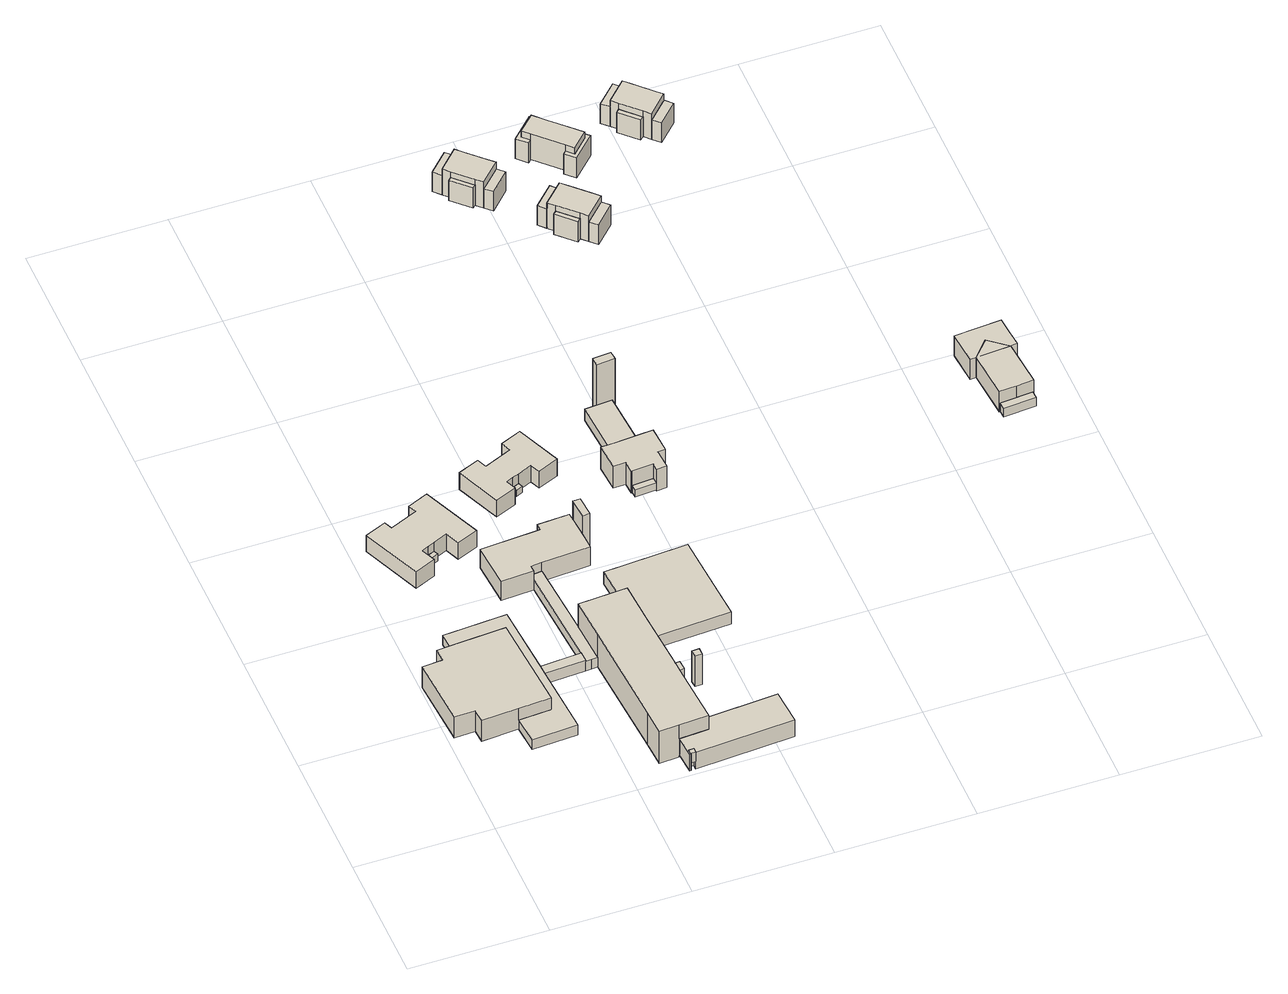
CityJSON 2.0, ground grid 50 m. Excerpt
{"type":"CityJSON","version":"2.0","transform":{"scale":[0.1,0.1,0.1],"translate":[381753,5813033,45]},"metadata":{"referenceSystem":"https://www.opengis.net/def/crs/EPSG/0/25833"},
"CityObjects":{
"building1":{"type":"Building","attributes":{"Gemeindeschluessel":"11000006","function":"31001_3020"},"address":[{"country":"Germany","locality":"Berlin","thoroughfareNumber":"2A (2)","thoroughfareName":"Am Hegewinkel"}],"children":["building1-1","building1-2"]},
"building1-1":{"type":"BuildingPart","attributes":{"BezugspunktDach":"2200","measuredHeight":9.68,"storeysAboveGround":2},"parents":["building1"],"geometry":[{"type":"MultiSurface","lod":"1","boundaries":[[[0,1,2,3,4,5,6,7,8,9]],[[10,11,12,13,14,15,16,17,18,19]],[[10,19,9,8]],[[11,10,8,7]],[[12,11,7,6]],[[20,21,6,5]],[[14,22,20,23,5,4]],[[24,22,14,4,3]],[[16,15,3,2]],[[17,16,2,1]],[[18,17,1,0]],[[19,18,0,9]],[[13,12,25,21,20]],[[13,23,20,22,14]],[[15,14,22,24]]]}]},
"building1-2":{"type":"BuildingPart","attributes":{"BezugspunktDach":"2200","measuredHeight":4.46,"storeysAboveGround":2},"parents":["building1"],"geometry":[{"type":"MultiSurface","lod":"1","boundaries":[[[21,20,22,24,26,27,28,29,30,31]],[[32,33,34,35,36,37,38,39,40,41]],[[32,41,31,30]],[[33,32,30,29]],[[34,33,29,28]],[[35,34,28,27]],[[36,35,27,26]],[[37,36,26,24]],[[38,37,15,14]],[[39,38,14,13]],[[40,39,42,13,12]],[[41,40,21,31]],[[43,14,15,24,22]],[[13,14,22,20]],[[12,13,42,20,21]]]}]},
"building2":{"type":"Building","attributes":{"Gemeindeschluessel":"11000006","BezugspunktDach":"2200","function":"51009_1610","measuredHeight":3.22,"storeysAboveGround":0},"address":[{"country":"Germany","locality":"Berlin"}],"geometry":[{"type":"Solid","lod":"1","boundaries":[[[[44,45,46,47]],[[48,49,50,51]],[[48,51,47,46]],[[49,48,46,45]],[[50,49,45,44]],[[51,50,44,47]]]]}]},
"building3":{"type":"Building","attributes":{"Gemeindeschluessel":"11000006","BezugspunktDach":"2200","function":"31001_3021","measuredHeight":7.64,"storeysAboveGround":2},"address":[{"country":"Germany","locality":"Berlin","thoroughfareNumber":"2A (4)","thoroughfareName":"Am Hegewinkel"}],"geometry":[{"type":"Solid","lod":"1","boundaries":[[[[52,53,54,55,56,57,58,59,60,61,62,63,64,65]],[[66,67,68,69,70,71,72,73,74,75,76,77,78,79]],[[66,79,65,64]],[[67,66,64,63]],[[68,67,63,62]],[[69,68,62,61]],[[70,69,61,60]],[[71,70,60,59]],[[72,71,59,58]],[[73,72,58,57]],[[74,73,57,56]],[[75,74,56,55]],[[76,75,55,54]],[[77,76,54,53]],[[78,77,53,52]],[[79,78,52,65]]]]}]},
"building4":{"type":"Building","attributes":{"Gemeindeschluessel":"11000006","BezugspunktDach":"2200","function":"51009_1610","measuredHeight":4.51,"storeysAboveGround":0},"address":[{"country":"Germany","locality":"Berlin"}],"geometry":[{"type":"Solid","lod":"1","boundaries":[[[[80,81,82,83]],[[84,85,86,87]],[[84,87,83,82]],[[85,84,82,81]],[[86,85,81,80]],[[87,86,80,83]]]]}]},
"building5":{"type":"Building","attributes":{"name":"Wilma-Rudolph-Gesamtschule","Gemeindeschluessel":"11000006","function":"31001_3021"},"address":[{"country":"Germany","locality":"Berlin","thoroughfareNumber":"2A","thoroughfareName":"Am Hegewinkel"}],"children":["building5-1","building5-2","building5-3","building5-4","building5-5","building5-6","building5-7"]},
"building5-1":{"type":"BuildingPart","attributes":{"BezugspunktDach":"2200","measuredHeight":15.03,"storeysAboveGround":4},"parents":["building5"],"geometry":[{"type":"MultiSurface","lod":"1","boundaries":[[[88,89,90,91,92,93,94,95,96,97,98]],[[99,100,101,102,103,104,105,106,107,108,109]],[[99,109,98,97]],[[100,110,111,99,97,96]],[[101,100,96,95]],[[102,101,112,113,94]],[[103,102,94,93]],[[114,115,116,117,104,103,93,92]],[[118,114,92,91]],[[105,104,117,119]],[[106,105,91,90]],[[107,106,90,89]],[[108,107,89,88]],[[120,121,88,98]],[[99,111,110,100]],[[95,94,113,112]],[[117,116,115,114]],[[119,117,114,118]],[[109,108,121,120]]]}]},
"building5-2":{"type":"BuildingPart","attributes":{"BezugspunktDach":"2200","measuredHeight":8.85,"storeysAboveGround":4},"parents":["building5"],"geometry":[{"type":"MultiSurface","lod":"1","boundaries":[[[122,123,124,125,126,127,128,129,130,131,132]],[[133,134,135,136,137,138,139,140,141,142,143]],[[133,143,132,131]],[[134,133,131,130]],[[135,134,130,129]],[[136,135,129,128]],[[137,136,128,127]],[[138,137,127,126]],[[139,138,126,125]],[[144,145,146,125,124]],[[147,148,140,139,149,150,151]],[[141,140,147,152,153,144,124,123]],[[142,141,123,122]],[[143,142,122,132]],[[148,147,151,145,144]],[[151,150,149,146,145]],[[144,153,152,147]]]}]},
"building5-3":{"type":"BuildingPart","attributes":{"BezugspunktDach":"2200","measuredHeight":5.48,"storeysAboveGround":4},"parents":["building5"],"geometry":[{"type":"MultiSurface","lod":"1","boundaries":[[[111,110,154,155,156,157]],[[158,159,160,161,162,163]],[[158,163,157,156]],[[159,158,156,155]],[[160,159,155,154]],[[161,160,154,110]],[[162,161,100,99]],[[163,162,111,157]],[[99,100,164,110,111]]]}]},
"building5-4":{"type":"BuildingPart","attributes":{"BezugspunktDach":"2200","measuredHeight":5.17,"storeysAboveGround":4},"parents":["building5"],"geometry":[{"type":"MultiSurface","lod":"1","boundaries":[[[153,165,166,167,121,120,146,145,144]],[[151,150,168,169,170,171,172,152,147]],[[168,150,146,120]],[[169,168,120,109,108,121]],[[170,169,121,167]],[[171,170,167,166]],[[152,172,165,153]],[[151,147,173,144,145]],[[151,145,146,150]],[[121,108,109,120]],[[171,166,165,172]],[[147,152,153,144]]]}]},
"building5-5":{"type":"BuildingPart","attributes":{"BezugspunktDach":"2200","measuredHeight":4.9,"storeysAboveGround":4},"parents":["building5"],"geometry":[{"type":"MultiSurface","lod":"1","boundaries":[[[174,175,176,177]],[[172,171,178,179]],[[172,179,177,176]],[[166,165,176,175]],[[178,171,175,174]],[[179,178,174,177]],[[171,172,165,166]]]}]},
"building5-6":{"type":"BuildingPart","attributes":{"BezugspunktDach":"2200","measuredHeight":7.65,"storeysAboveGround":4},"parents":["building5"],"geometry":[{"type":"MultiSurface","lod":"1","boundaries":[[[180,181,182,183,184,185,186,187,115,114,118]],[[117,116,188,189,190,191,192,193,194,195,119]],[[188,116,115,187]],[[189,188,187,186]],[[190,189,186,185]],[[191,190,185,184]],[[192,191,184,183]],[[193,192,183,182]],[[194,193,182,181]],[[195,194,181,180]],[[119,195,180,118]],[[196,117,119,118,114]],[[116,117,114,115]]]}]},
"building5-7":{"type":"BuildingPart","attributes":{"BezugspunktDach":"2200","measuredHeight":14.24,"storeysAboveGround":4},"parents":["building5"],"geometry":[{"type":"Solid","lod":"1","boundaries":[[[[94,197,198,95]],[[199,200,113,112]],[[199,112,95,198]],[[200,199,198,197]],[[113,200,197,94]],[[112,113,94,95]]]]}]},
"building6":{"type":"Building","attributes":{"Gemeindeschluessel":"11000006","BezugspunktDach":"2200","function":"31001_3020","measuredHeight":14.34,"storeysAboveGround":1},"address":[{"country":"Germany","locality":"Berlin","thoroughfareNumber":"2A (7)","thoroughfareName":"Am Hegewinkel"}],"geometry":[{"type":"Solid","lod":"1","boundaries":[[[[201,202,203,204]],[[205,206,207,208]],[[205,208,204,203]],[[206,205,203,202]],[[207,206,202,201]],[[208,207,201,204]]]]}]},
"building7":{"type":"Building","attributes":{"Gemeindeschluessel":"11000006","BezugspunktDach":"2200","function":"51009_1610","measuredHeight":2.9,"storeysAboveGround":0},"address":[{"country":"Germany","locality":"Berlin"}],"geometry":[{"type":"Solid","lod":"1","boundaries":[[[[209,210,211,212]],[[213,214,215,216]],[[213,216,212,211]],[[214,213,211,210]],[[215,214,210,209]],[[216,215,209,212]]]]}]},
"building8":{"type":"Building","attributes":{"Gemeindeschluessel":"11000006","BezugspunktDach":"2200","function":"31001_3021","measuredHeight":7.75,"storeysAboveGround":2},"address":[{"country":"Germany","locality":"Berlin","thoroughfareNumber":"2A (3)","thoroughfareName":"Am Hegewinkel"}],"geometry":[{"type":"Solid","lod":"1","boundaries":[[[[217,218,219,220,221,222,223,224,225,226,227,228,229,230]],[[231,232,233,234,235,236,237,238,239,240,241,242,243,244]],[[231,244,230,229]],[[232,231,229,228]],[[233,232,228,227]],[[234,233,227,226]],[[235,234,226,225]],[[236,235,225,224]],[[237,236,224,223]],[[238,237,223,222]],[[239,238,222,221]],[[240,239,221,220]],[[241,240,220,219]],[[242,241,219,218]],[[243,242,218,217]],[[244,243,217,230]]]]}]},
"building9":{"type":"Building","attributes":{"Gemeindeschluessel":"11000006","BezugspunktDach":"2200","function":"51009_1610","measuredHeight":17.56,"storeysAboveGround":0},"address":[{"country":"Germany","locality":"Berlin"}],"geometry":[{"type":"Solid","lod":"1","boundaries":[[[[245,246,247,248]],[[249,250,137,136]],[[249,136,248,247]],[[250,249,247,246]],[[137,250,246,245]],[[136,137,245,248]]]]}]},
"building10":{"type":"Building","attributes":{"Gemeindeschluessel":"11000006","BezugspunktDach":"2200","function":"51009_1610","measuredHeight":3.25,"storeysAboveGround":0},"address":[{"country":"Germany","locality":"Berlin"}],"geometry":[{"type":"Solid","lod":"1","boundaries":[[[[251,252,253,254]],[[255,256,257,258]],[[255,258,254,253]],[[256,255,253,252]],[[257,256,252,251]],[[258,257,251,254]]]]}]},
"building11":{"type":"Building","attributes":{"Gemeindeschluessel":"11000006","function":"31001_3021"},"address":[{"country":"Germany","locality":"Berlin","thoroughfareNumber":"2A (1)","thoroughfareName":"Am Hegewinkel"}],"children":["building11-1","building11-2"]},
"building11-1":{"type":"BuildingPart","attributes":{"BezugspunktDach":"2200","measuredHeight":10.12,"storeysAboveGround":2},"parents":["building11"],"geometry":[{"type":"MultiSurface","lod":"1","boundaries":[[[259,260,261,262,263,264,265,266,267,268,269,270,271,272]],[[273,274,275,276,277,278,279,280,281,282,283,284,285,286]],[[273,286,272,271]],[[287,288,271,270]],[[275,274,270,269]],[[276,275,269,268]],[[277,276,268,267]],[[278,277,267,266]],[[279,278,266,265]],[[280,279,265,264]],[[281,280,264,263]],[[282,281,263,262]],[[283,282,262,261]],[[284,283,261,260]],[[285,284,260,259]],[[286,285,259,272]],[[274,273,289,288,287]]]}]},
"building11-2":{"type":"BuildingPart","attributes":{"BezugspunktDach":"2200","measuredHeight":5.23,"storeysAboveGround":2},"parents":["building11"],"geometry":[{"type":"MultiSurface","lod":"1","boundaries":[[[288,287,290,291]],[[292,293,294,295]],[[292,295,291,290]],[[293,292,290,287]],[[294,293,274,273]],[[295,294,288,291]],[[273,274,287,288]]]}]},
"building12":{"type":"Building","attributes":{"Gemeindeschluessel":"11000006","BezugspunktDach":"2200","function":"31001_2463","measuredHeight":22.4,"storeysAboveGround":1},"address":[{"country":"Germany","locality":"Berlin","thoroughfareNumber":"2A (5)","thoroughfareName":"Am Hegewinkel"}],"geometry":[{"type":"Solid","lod":"1","boundaries":[[[[296,297,298,299]],[[300,301,302,303]],[[300,303,299,298]],[[301,300,298,297]],[[302,301,297,296]],[[303,302,296,299]]]]}]},
"building13":{"type":"Building","attributes":{"Gemeindeschluessel":"11000006","function":"31001_1010"},"address":[{"country":"Germany","locality":"Berlin","thoroughfareNumber":"26","thoroughfareName":"Am Petersberg"}],"children":["building13-1","building13-2","building13-3","building13-4","building13-5"]},
"building13-1":{"type":"BuildingPart","attributes":{"BezugspunktDach":"2200","measuredHeight":12.03,"storeysAboveGround":4},"parents":["building13"],"geometry":[{"type":"MultiSurface","lod":"1","boundaries":[[[304,305,306,307,308,309,310,311]],[[312,313,314,315,316,317,318,319]],[[320,321,322,323,312,319,311,310]],[[313,312,310,309]],[[324,325,326,309,308]],[[314,313,327,328,329]],[[315,314,308,307]],[[330,331,307,306]],[[317,316,306,305]],[[318,317,332,333,334,335,305,304]],[[319,318,304,311]],[[323,322,321,320]],[[329,328,327,326,325,324]],[[316,315,331,330]],[[335,334,333,332]]]}]},
"building13-2":{"type":"BuildingPart","attributes":{"BezugspunktDach":"2200","measuredHeight":9.23,"storeysAboveGround":4},"parents":["building13"],"geometry":[{"type":"MultiSurface","lod":"1","boundaries":[[[325,336,337,326]],[[338,339,329,328]],[[338,328,326,337]],[[339,338,337,336]],[[329,339,336,325]],[[340,328,329,325,326]]]}]},
"building13-3":{"type":"BuildingPart","attributes":{"BezugspunktDach":"2200","measuredHeight":9.13,"storeysAboveGround":4},"parents":["building13"],"geometry":[{"type":"Solid","lod":"1","boundaries":[[[[321,320,341,342]],[[343,323,322,344]],[[343,344,342,341]],[[323,343,341,320]],[[344,322,321,342]],[[322,323,320,321]]]]}]},
"building13-4":{"type":"BuildingPart","attributes":{"BezugspunktDach":"2200","measuredHeight":9.07,"storeysAboveGround":4},"parents":["building13"],"geometry":[{"type":"MultiSurface","lod":"1","boundaries":[[[345,346,331,330]],[[315,347,348,316]],[[315,316,330,316,315,331]],[[347,315,331,346]],[[348,347,346,345]],[[316,348,345,330]]]}]},
"building13-5":{"type":"BuildingPart","attributes":{"BezugspunktDach":"2200","measuredHeight":9.46,"storeysAboveGround":4},"parents":["building13"],"geometry":[{"type":"Solid","lod":"1","boundaries":[[[[349,335,334,350]],[[333,332,351,352]],[[333,352,350,334]],[[351,332,335,349]],[[352,351,349,350]],[[333,334,335,332]]]]}]},
"building14":{"type":"Building","attributes":{"Gemeindeschluessel":"11000006","function":"31001_1010"},"address":[{"country":"Germany","locality":"Berlin","thoroughfareNumber":"24","thoroughfareName":"Am Petersberg"}],"children":["building14-1","building14-2","building14-3","building14-4","building14-5"]},
"building14-1":{"type":"BuildingPart","attributes":{"BezugspunktDach":"2200","measuredHeight":12.02,"storeysAboveGround":4},"parents":["building14"],"geometry":[{"type":"MultiSurface","lod":"1","boundaries":[[[353,354,355,356,357,358,359,360]],[[361,362,363,364,365,366,367,368]],[[361,368,369,370,371,372,360,359]],[[362,361,359,358]],[[373,374,375,376,363,362,358,357]],[[364,363,357,356]],[[377,378,364,365,379,365,364,356,355]],[[366,365,355,354]],[[380,381,382,383,354,353]],[[368,367,353,360]],[[372,371,370,369]],[[376,375,374,373]],[[379,365,364,378,377]],[[367,366,383,382,381,380]]]}]},
"building14-2":{"type":"BuildingPart","attributes":{"BezugspunktDach":"2200","measuredHeight":9.1,"storeysAboveGround":4},"parents":["building14"],"geometry":[{"type":"Solid","lod":"1","boundaries":[[[[372,371,384,385]],[[386,370,369,387]],[[386,387,385,384]],[[370,386,384,371]],[[387,369,372,385]],[[370,371,372,369]]]]}]},
"building14-3":{"type":"BuildingPart","attributes":{"BezugspunktDach":"2200","measuredHeight":9.15,"storeysAboveGround":4},"parents":["building14"],"geometry":[{"type":"MultiSurface","lod":"1","boundaries":[[[388,389,378,377]],[[364,390,391,365]],[[390,364,378,389]],[[391,390,389,388]],[[365,391,388,377]],[[392,364,365,377,378]]]}]},
"building14-4":{"type":"BuildingPart","attributes":{"BezugspunktDach":"2200","measuredHeight":9.08,"storeysAboveGround":4},"parents":["building14"],"geometry":[{"type":"Solid","lod":"1","boundaries":[[[[373,393,394,374]],[[395,396,376,375]],[[395,375,374,394]],[[396,395,394,393]],[[376,396,393,373]],[[375,376,373,374]]]]}]},
"building14-5":{"type":"BuildingPart","attributes":{"BezugspunktDach":"2200","measuredHeight":9.4,"storeysAboveGround":4},"parents":["building14"],"geometry":[{"type":"MultiSurface","lod":"1","boundaries":[[[397,382,381,398]],[[367,366,399,400]],[[367,400,398,381]],[[366,367,381,367,366,382]],[[399,366,382,397]],[[400,399,397,398]]]}]},
"building15":{"type":"Building","attributes":{"Gemeindeschluessel":"11000006","function":"31001_1010"},"address":[{"country":"Germany","locality":"Berlin","thoroughfareNumber":"18","thoroughfareName":"Am Petersberg"}],"children":["building15-1","building15-2","building15-3"]},
"building15-1":{"type":"BuildingPart","attributes":{"BezugspunktDach":"2200","measuredHeight":11.98,"storeysAboveGround":4},"parents":["building15"],"geometry":[{"type":"MultiSurface","lod":"1","boundaries":[[[401,402,403,404,405,406,407,408]],[[409,410,411,412,413,414,415,416]],[[417,418,419,408,407]],[[420,417,407,406]],[[411,410,406,405]],[[421,422,405,404]],[[423,421,404,403]],[[424,425,423,403,402]],[[426,415,414,402,401]],[[418,426,401,408]],[[415,427,415,416]],[[409,416,419,418,417]],[[412,411,422,421]],[[428,413,412,421,423]],[[414,413,429,423,425,424]],[[418,416,430,416,418,426,427,431,426]]]}]},
"building15-2":{"type":"BuildingPart","attributes":{"BezugspunktDach":"2200","measuredHeight":9.31,"storeysAboveGround":4},"parents":["building15"],"geometry":[{"type":"MultiSurface","lod":"1","boundaries":[[[432,426,418,417,420,433,434,435]],[[436,437,410,409,416,415,438,439]],[[436,439,435,434]],[[437,436,434,433]],[[410,437,433,420]],[[438,415,426,432]],[[439,438,432,435]],[[409,410,420,417,440]],[[416,409,417,418]],[[415,416,418,426]]]}]},
"building15-3":{"type":"BuildingPart","attributes":{"BezugspunktDach":"2200","measuredHeight":9.32,"storeysAboveGround":4},"parents":["building15"],"geometry":[{"type":"MultiSurface","lod":"1","boundaries":[[[441,442,443,422,421,423,425,444]],[[414,413,412,411,445,446,447,448]],[[414,448,444,425]],[[412,413,449,413,412,450]],[[445,411,422,443]],[[446,445,443,442]],[[447,446,442,441]],[[448,447,441,444]],[[413,414,425,423]],[[450,412,413,449,423,421]],[[411,412,451,421,422]]]}]},
"building16":{"type":"Building","attributes":{"Gemeindeschluessel":"11000006","function":"31001_1010"},"address":[{"country":"Germany","locality":"Berlin","thoroughfareNumber":"12","thoroughfareName":"Am Petersberg"}],"children":["building16-1","building16-2","building16-3","building16-4","building16-5"]},
"building16-1":{"type":"BuildingPart","attributes":{"BezugspunktDach":"2200","measuredHeight":11.91,"storeysAboveGround":4},"parents":["building16"],"geometry":[{"type":"MultiSurface","lod":"1","boundaries":[[[452,453,454,455,456,457,458,459]],[[460,461,462,463,464,465,466,467]],[[468,469,459,458]],[[461,460,458,457]],[[470,471,472,457,456]],[[462,461,473,474]],[[463,462,456,455]],[[464,475,476,463,455,454]],[[465,464,454,453]],[[477,478,465,453,452]],[[467,466,452,459]],[[460,467,469,468]],[[474,473,472,471,470]],[[463,476,475,464]],[[466,465,478,477]]]}]},
"building16-2":{"type":"BuildingPart","attributes":{"BezugspunktDach":"2200","measuredHeight":9.18,"storeysAboveGround":4},"parents":["building16"],"geometry":[{"type":"Solid","lod":"1","boundaries":[[[[479,480,476,475]],[[463,481,482,464]],[[464,475,464,463]],[[481,463,476,480]],[[482,481,480,479]],[[464,482,479,475]],[[463,464,475,476]]]]}]},
"building16-3":{"type":"BuildingPart","attributes":{"BezugspunktDach":"2200","measuredHeight":9.27,"storeysAboveGround":4},"parents":["building16"],"geometry":[{"type":"MultiSurface","lod":"1","boundaries":[[[483,478,477,484]],[[466,465,485,486]],[[466,486,484,477]],[[466,487,466,465]],[[485,465,478,483]],[[486,485,483,484]],[[465,466,487,477,478,488]]]}]},
"building16-4":{"type":"BuildingPart","attributes":{"BezugspunktDach":"2200","measuredHeight":9.22,"storeysAboveGround":4},"parents":["building16"],"geometry":[{"type":"MultiSurface","lod":"1","boundaries":[[[471,489,490,472]],[[491,492,474,473]],[[491,473,472,490]],[[492,491,490,489]],[[474,492,489,471]],[[493,473,474,471,472]]]}]},
"building16-5":{"type":"BuildingPart","attributes":{"BezugspunktDach":"2200","measuredHeight":9.14,"storeysAboveGround":4},"parents":["building16"],"geometry":[{"type":"MultiSurface","lod":"1","boundaries":[[[469,468,494,495]],[[496,460,467,497]],[[496,497,495,494]],[[460,496,494,468]],[[467,460,468,460,467,498]],[[497,467,469,495]],[[498,467,460,468,469]]]}]},
"building17":{"type":"Building","attributes":{"Gemeindeschluessel":"11000006","BezugspunktDach":"2200","function":"51009_1610","measuredHeight":4.02,"storeysAboveGround":0},"address":[{"country":"Germany","locality":"Berlin"}],"geometry":[{"type":"Solid","lod":"1","boundaries":[[[[499,500,501,502]],[[503,504,505,506]],[[503,506,502,501]],[[504,503,501,500]],[[505,504,500,499]],[[506,505,499,502]]]]}]},
"building18":{"type":"Building","attributes":{"Gemeindeschluessel":"11000006","function":"31001_3043"},"address":[{"country":"Germany","locality":"Berlin","thoroughfareNumber":"47 (5)","thoroughfareName":"Hüttenweg"}],"children":["building18-1","building18-2"]},
"building18-1":{"type":"BuildingPart","attributes":{"BezugspunktDach":"2200","measuredHeight":12.42,"storeysAboveGround":2},"parents":["building18"],"geometry":[{"type":"Solid","lod":"1","boundaries":[[[[507,508,509,510,511,512]],[[513,514,515,516,517,518]],[[513,518,512,511]],[[514,513,511,510]],[[515,514,510,509]],[[516,515,509,508]],[[517,516,508,507]],[[518,517,507,512]]]]}]},
"building18-2":{"type":"BuildingPart","attributes":{"BezugspunktDach":"2200","measuredHeight":12.5,"storeysAboveGround":2},"parents":["building18"],"geometry":[{"type":"Solid","lod":"1","boundaries":[[[[519,512,510,520,521,522,523,524]],[[525,526,527,528,514,518,529,530]],[[525,530,524,523]],[[526,525,523,522]],[[527,526,522,521]],[[528,527,521,520]],[[514,528,520,510]],[[518,514,510,512]],[[529,518,512,519]],[[530,529,519,524]]]]}]}
},
"vertices":[
[20,426,113],[95,429,113],[98,380,113],[232,389,113],[348,396,113],[325,751,113],[145,739,113],[75,734,113],[78,685,113],[4,680,113],[78,685,16],[75,734,16],[145,739,16],[325,751,16],[348,396,16],[232,389,16],[98,380,16],[95,429,16],[20,426,16],[4,680,16],[325,751,59],[145,739,59],[348,396,59],[325,751,34],[232,389,59],[145,739,42],
[239,287,59],[404,297,59],[387,558,59],[385,595,59],[368,856,59],[138,841,59],[368,856,14],[385,595,14],[387,558,14],[404,297,14],[239,287,14],[232,389,14],[348,396,14],[325,751,14],[145,739,14],[138,841,14],[325,751,43],[348,396,50],
[235,1193,51],[259,1203,51],[252,1220,51],[228,1210,51],[252,1220,19],[259,1203,19],[235,1193,19],[228,1210,19],
[149,1115,91],[225,1147,91],[203,1199,91],[228,1210,91],[252,1220,91],[304,1242,91],[326,1190,91],[402,1222,91],[309,1438,91],[234,1406,91],[247,1376,91],[146,1333,91],[133,1363,91],[57,1331,91],[133,1363,15],[146,1333,15],[247,1376,15],[234,1406,15],[309,1438,15],[402,1222,15],[326,1190,15],[304,1242,15],[252,1220,15],[228,1210,15],[203,1199,15],[225,1147,15],[149,1115,15],[57,1331,15],
[689,6,100],[707,7,100],[706,23,100],[688,22,100],[706,23,55],[707,7,55],[689,6,55],[688,22,55],
[577,569,161],[602,174,161],[607,81,161],[679,85,161],[785,92,161],[782,143,161],[770,320,161],[768,356,161],[753,580,161],[744,735,161],[568,724,161],[744,735,11],[753,580,11],[768,356,11],[770,320,11],[782,143,11],[785,92,11],[679,85,11],[607,81,11],[602,174,11],[577,569,11],[568,724,11],[753,580,65],[744,735,65],[768,356,19],[770,320,19],[785,92,97],[782,143,97],[782,143,20],[785,92,20],[679,85,97],[679,85,20],[568,724,54],[577,569,54],
[393,971,94],[509,979,94],[508,1003,94],[548,1006,94],[723,1017,94],[719,1079,94],[714,1154,94],[712,1181,94],[596,1174,94],[598,1149,94],[382,1135,94],[598,1149,6],[596,1174,6],[712,1181,6],[714,1154,6],[719,1079,6],[723,1017,6],[548,1006,6],[508,1003,6],[509,979,6],[393,971,6],[382,1135,6],[508,1003,54],[528,1004,54],[548,1006,54],[508,1003,9],[508,1003,32],[548,1006,21],[548,1006,9],[528,1004,9],[509,979,9],[509,979,54],
[1057,598,65],[1048,735,65],[1035,940,65],[732,920,65],[1035,940,10],[1048,735,10],[1057,598,10],[753,580,10],[744,735,10],[732,920,10],[753,580,40],
[533,605,54],[535,567,54],[556,568,54],[568,724,9],[577,569,9],[556,568,9],[535,567,9],[533,605,9],[508,1003,26],
[387,558,58],[535,567,58],[533,605,58],[385,595,58],[387,558,9],[385,595,9],
[685,5,97],[689,5,97],[689,6,97],[688,22,97],[706,23,97],[707,7,97],[1063,30,97],[1054,162,97],[1054,162,20],[1063,30,20],[707,7,20],[706,23,20],[688,22,20],[689,6,20],[689,5,20],[685,5,20],[785,92,86],
[787,322,161],[784,358,161],[784,358,19],[787,322,19],
[840,362,162],[865,363,162],[864,389,162],[838,387,162],[864,389,19],[865,363,19],[840,362,19],[838,387,19],
[609,1396,39],[633,1407,39],[626,1423,39],[602,1413,39],[626,1423,10],[633,1407,10],[609,1396,10],[602,1413,10],
[516,1334,85],[592,1366,85],[577,1402,85],[602,1413,85],[626,1423,85],[678,1445,85],[693,1409,85],[768,1441,85],[699,1604,85],[624,1572,85],[639,1536,85],[538,1493,85],[523,1529,85],[447,1497,85],[523,1529,7],[538,1493,7],[639,1536,7],[624,1572,7],[699,1604,7],[768,1441,7],[693,1409,7],[678,1445,7],[626,1423,7],[602,1413,7],[577,1402,7],[592,1366,7],[516,1334,7],[447,1497,7],
[719,1079,181],[745,1081,181],[740,1155,181],[714,1154,181],[740,1155,6],[745,1081,6],
[973,1259,39],[1049,1264,39],[1047,1287,39],[971,1282,39],[1047,1287,6],[1049,1264,6],[973,1259,6],[971,1282,6],
[920,1324,106],[965,1326,106],[968,1282,106],[971,1282,106],[1047,1287,106],[1049,1264,106],[1049,1261,106],[1085,1264,106],[1081,1334,106],[1108,1336,106],[1102,1434,106],[1057,1431,106],[959,1424,106],[914,1422,106],[959,1424,5],[1057,1431,5],[1102,1434,5],[1108,1336,5],[1081,1334,5],[1085,1264,5],[1049,1261,5],[1049,1264,5],[1047,1287,5],[971,1282,5],[968,1282,5],[965,1326,5],[920,1324,5],[914,1422,5],[1057,1431,57],[959,1424,57],[959,1424,42],
[1043,1656,57],[945,1649,57],[1043,1656,4],[1057,1431,4],[959,1424,4],[945,1649,4],
[994,1668,228],[1060,1673,228],[1058,1705,228],[992,1700,228],[1058,1705,5],[1060,1673,5],[994,1668,5],[992,1700,5],
[889,2733,158],[951,2672,158],[973,2650,158],[1044,2721,158],[1021,2743,158],[959,2804,158],[937,2826,158],[867,2755,158],[937,2826,37],[959,2804,37],[1021,2743,37],[1044,2721,37],[973,2650,37],[951,2672,37],[889,2733,37],[867,2755,37],[937,2826,129],[867,2755,129],[867,2755,38],[937,2826,38],[1021,2743,115],[1021,2743,132],[959,2804,132],[959,2804,86],[959,2804,40],[1021,2743,40],[973,2650,127],[1044,2721,127],[951,2672,38],[889,2733,38],[889,2733,132],[951,2672,132],
[1033,2755,132],[971,2816,132],[971,2816,40],[1033,2755,40],[959,2804,67],
[912,2851,129],[842,2780,129],[912,2851,38],[842,2780,38],
[998,2626,127],[1068,2697,127],[1068,2697,37],[998,2626,37],
[940,2661,132],[878,2722,132],[940,2661,38],[878,2722,38],
[1157,2469,154],[1219,2408,154],[1241,2386,154],[1311,2457,154],[1289,2479,154],[1227,2540,154],[1205,2562,154],[1134,2491,154],[1205,2562,34],[1227,2540,34],[1289,2479,34],[1311,2457,34],[1241,2386,34],[1219,2408,34],[1157,2469,34],[1134,2491,34],[1134,2491,35],[1205,2562,35],[1205,2562,126],[1134,2491,126],[1289,2479,128],[1227,2540,128],[1227,2540,37],[1289,2479,37],[1241,2386,126],[1311,2457,126],[1241,2386,59],[1157,2469,114],[1157,2469,128],[1219,2408,128],[1219,2408,60],
[1180,2587,126],[1110,2516,126],[1180,2587,35],[1110,2516,35],
[1266,2361,126],[1336,2432,126],[1336,2432,34],[1266,2361,34],[1311,2457,94],
[1301,2490,128],[1238,2552,128],[1238,2552,37],[1301,2490,37],
[1207,2396,128],[1145,2458,128],[1207,2396,34],[1145,2458,34],
[1196,2804,156],[1285,2716,156],[1309,2692,156],[1365,2749,156],[1324,2790,156],[1270,2843,156],[1229,2884,156],[1172,2828,156],[1229,2884,36],[1270,2843,36],[1324,2790,36],[1365,2749,36],[1309,2692,36],[1285,2716,36],[1196,2804,36],[1172,2828,36],[1229,2884,129],[1172,2828,129],[1172,2828,71],[1270,2843,129],[1365,2749,129],[1324,2790,129],[1309,2692,129],[1285,2716,77],[1285,2716,129],[1196,2804,129],[1196,2804,106],[1309,2692,73],[1309,2692,97],[1175,2825,36],[1196,2804,75],
[1185,2792,129],[1282,2855,129],[1230,2905,129],[1151,2826,129],[1230,2905,36],[1282,2855,36],[1185,2792,36],[1151,2826,36],[1229,2884,48],
[1308,2671,129],[1387,2751,129],[1335,2802,129],[1274,2704,129],[1335,2802,36],[1387,2751,36],[1308,2671,36],[1274,2704,36],[1309,2692,100],[1365,2749,58],[1365,2749,96],
[1517,2834,154],[1579,2773,154],[1601,2751,154],[1671,2822,154],[1649,2843,154],[1587,2905,154],[1565,2927,154],[1495,2856,154],[1565,2927,34],[1587,2905,34],[1649,2843,34],[1671,2822,34],[1601,2751,34],[1579,2773,34],[1517,2834,34],[1495,2856,34],[1565,2927,126],[1495,2856,126],[1649,2843,66],[1649,2843,129],[1587,2905,129],[1587,2905,37],[1649,2843,37],[1601,2751,125],[1671,2822,125],[1517,2834,127],[1579,2773,127],
[1626,2726,125],[1696,2797,125],[1696,2797,34],[1626,2726,34],
[1567,2761,127],[1505,2822,127],[1567,2761,34],[1505,2822,34],[1517,2834,102],[1579,2773,67],
[1660,2855,129],[1598,2916,129],[1598,2916,37],[1660,2855,37],[1587,2905,70],
[1540,2951,126],[1470,2880,126],[1540,2951,34],[1470,2880,34],[1495,2856,121],
[2226,1155,65],[2343,1164,65],[2341,1191,65],[2224,1182,65],[2341,1191,25],[2343,1164,25],[2226,1155,25],[2224,1182,25],
[2221,1182,119],[2283,1187,119],[2345,1192,119],[2330,1365,119],[2263,1420,119],[2206,1357,119],[2263,1420,25],[2330,1365,25],[2345,1192,25],[2283,1187,25],[2221,1182,25],[2206,1357,25],
[2184,1355,119],[2330,1366,119],[2355,1367,119],[2349,1427,119],[2344,1488,119],[2175,1475,119],[2344,1488,25],[2349,1427,25],[2355,1367,25],[2330,1366,25],[2184,1355,25],[2175,1475,25]
]}
